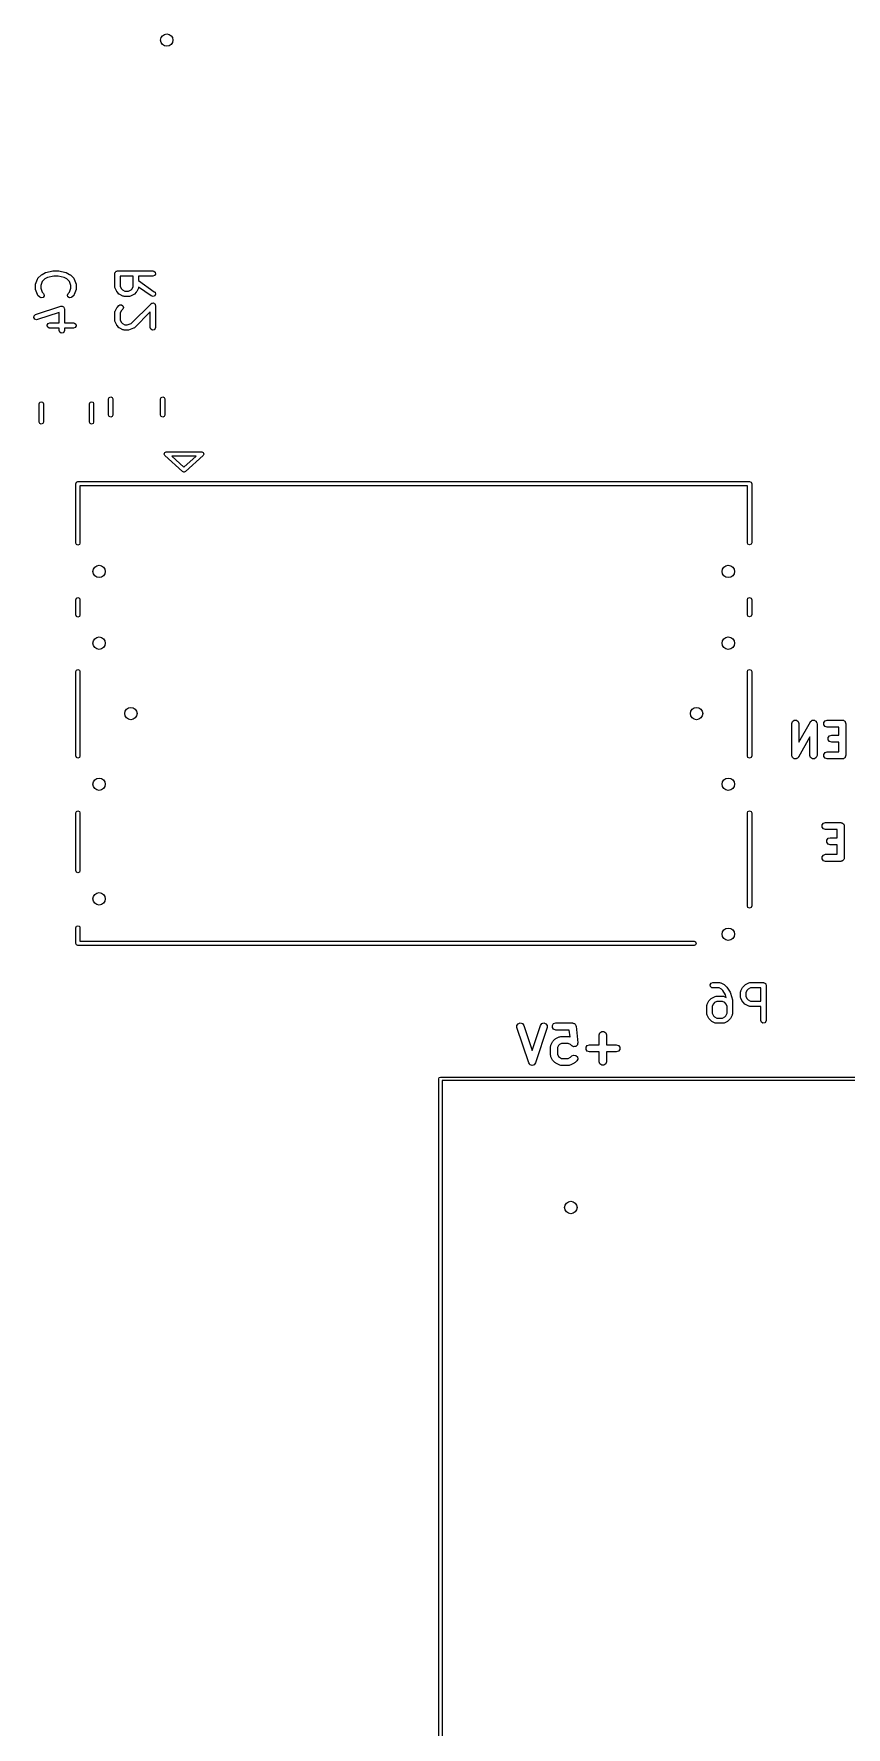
# Model space of a CAD drawing. Extents: x 0.05 to 3.95, y 0.04 to 3.84.
# Drawn here: x 0.052 to 0.957, y 1.921 to 3.807 of the extents above; entities that cross this region are included whole.
import ezdxf

# ---------------------------------------------------------------- set-up
doc = ezdxf.new("R2010")
doc.units = 0
doc.header["$MEASUREMENT"] = 0
doc.layers.add('BLACK', color=7, linetype='CONTINUOUS')

msp = doc.modelspace()

# ---------------------------------------------------------------- linework, layer by layer
at = {"layer": 'BLACK', "linetype": 'CONTINUOUS'}
for p, q in [((0.0538, 3.5271), (0.0539, 3.528)), ((0.0538, 3.5233), (0.0538, 3.5271)), ((0.0539, 3.528), (0.0558, 3.5336)), ((0.0539, 3.528), (0.0539, 3.528)), ((0.0558, 3.5336), (0.0563, 3.5345)), ((0.0563, 3.5345), (0.0564, 3.5346)), ((0.0564, 3.5346), (0.0565, 3.5348)), ((0.0565, 3.5348), (0.0603, 3.5385)), ((0.0612, 3.5311), (0.0597, 3.5266)), ((0.0597, 3.5266), (0.0597, 3.5238)), ((0.0603, 3.5385), (0.061, 3.5391)), ((0.061, 3.5391), (0.0648, 3.541)), ((0.061, 3.5391), (0.061, 3.5391)), ((0.0641, 3.534), (0.0612, 3.5311)), ((0.0671, 3.5355), (0.0641, 3.534)), ((0.0648, 3.541), (0.0653, 3.5411)), ((0.0653, 3.5411), (0.0654, 3.5412)), ((0.0654, 3.5412), (0.0729, 3.5431)), ((0.074, 3.5372), (0.0671, 3.5355)), ((0.0729, 3.5431), (0.0735, 3.5431)), ((0.0735, 3.5431), (0.0736, 3.5432)), ((0.0736, 3.5432), (0.0792, 3.5432)), ((0.0789, 3.5372), (0.074, 3.5372)), ((0.0857, 3.5355), (0.0789, 3.5372)), ((0.0792, 3.5432), (0.0798, 3.5431)), ((0.0798, 3.5431), (0.0799, 3.5431)), ((0.0799, 3.5431), (0.0874, 3.5412)), ((0.0887, 3.534), (0.0857, 3.5355)), ((0.0874, 3.5412), (0.0879, 3.541)), ((0.0879, 3.541), (0.088, 3.541)), ((0.088, 3.541), (0.0918, 3.5391)), ((0.0916, 3.5311), (0.0887, 3.534)), ((0.0931, 3.5266), (0.0916, 3.5311)), ((0.0918, 3.5391), (0.0925, 3.5386)), ((0.0925, 3.5386), (0.0926, 3.5385)), ((0.0926, 3.5385), (0.0963, 3.5348)), ((0.0931, 3.5238), (0.0931, 3.5266)), ((0.0963, 3.5348), (0.0969, 3.5339)), ((0.0969, 3.5339), (0.0969, 3.5338)), ((0.0969, 3.5338), (0.097, 3.5336)), ((0.097, 3.5336), (0.0989, 3.528)), ((0.0989, 3.528), (0.099, 3.5271)), ((0.099, 3.5271), (0.099, 3.5271)), ((0.099, 3.5271), (0.099, 3.5233)), ((0.1421, 3.5399), (0.1422, 3.5403)), ((0.1421, 3.5249), (0.1421, 3.5399)), ((0.1422, 3.5406), (0.1423, 3.5409)), ((0.1422, 3.5404), (0.1422, 3.5406)), ((0.1422, 3.5403), (0.1422, 3.5404)), ((0.1423, 3.5409), (0.1428, 3.5415)), ((0.1428, 3.5415), (0.1432, 3.5422)), ((0.1432, 3.5422), (0.1434, 3.5423)), ((0.1434, 3.5423), (0.1436, 3.5425)), ((0.1436, 3.5425), (0.1444, 3.5426)), ((0.1444, 3.5426), (0.1451, 3.5429)), ((0.1451, 3.5429), (0.1844, 3.5429)), ((0.1627, 3.537), (0.148, 3.537)), ((0.148, 3.537), (0.148, 3.5256)), ((0.1627, 3.5256), (0.1627, 3.537)), ((0.1844, 3.537), (0.1686, 3.537)), ((0.1686, 3.537), (0.1686, 3.5321)), ((0.1686, 3.5321), (0.1861, 3.5198)), ((0.1844, 3.5429), (0.1855, 3.5427)), ((0.1863, 3.5377), (0.1844, 3.537)), ((0.1855, 3.5427), (0.187, 3.5414)), ((0.1873, 3.5394), (0.1863, 3.5377)), ((0.187, 3.5414), (0.1873, 3.5394)), ((0.0539, 3.5224), (0.0538, 3.5233)), ((0.0538, 3.5233), (0.0538, 3.5233)), ((0.0558, 3.5168), (0.0539, 3.5224)), ((0.0559, 3.5166), (0.0558, 3.5168)), ((0.0559, 3.5165), (0.0559, 3.5166)), ((0.0565, 3.5156), (0.0559, 3.5165)), ((0.0584, 3.5137), (0.0565, 3.5156)), ((0.0602, 3.5129), (0.0584, 3.5137)), ((0.0597, 3.5238), (0.0612, 3.5193)), ((0.0622, 3.5134), (0.0602, 3.5129)), ((0.0612, 3.5193), (0.0626, 3.5179)), ((0.0633, 3.5151), (0.0622, 3.5134)), ((0.0626, 3.5179), (0.0632, 3.5171)), ((0.0632, 3.5171), (0.0633, 3.5151)), ((0.0894, 3.5161), (0.0903, 3.5179)), ((0.0899, 3.5141), (0.0894, 3.5161)), ((0.0916, 3.513), (0.0899, 3.5141)), ((0.0903, 3.5179), (0.0916, 3.5193)), ((0.0916, 3.5193), (0.0931, 3.5238)), ((0.0936, 3.5132), (0.0916, 3.513)), ((0.0944, 3.5137), (0.0936, 3.5132)), ((0.0963, 3.5156), (0.0944, 3.5137)), ((0.0964, 3.5158), (0.0963, 3.5156)), ((0.0965, 3.5159), (0.0964, 3.5158)), ((0.097, 3.5168), (0.0965, 3.5159)), ((0.0989, 3.5224), (0.097, 3.5168)), ((0.099, 3.5233), (0.0989, 3.5225)), ((0.0989, 3.5225), (0.0989, 3.5224)), ((0.1422, 3.5248), (0.1421, 3.5249)), ((0.1421, 3.5246), (0.1422, 3.5248)), ((0.1424, 3.5236), (0.1421, 3.5246)), ((0.1443, 3.5199), (0.1424, 3.5236)), ((0.1444, 3.5198), (0.1443, 3.5199)), ((0.1449, 3.5191), (0.1444, 3.5198)), ((0.1467, 3.5172), (0.1449, 3.5191)), ((0.1468, 3.5172), (0.1467, 3.5172)), ((0.1475, 3.5167), (0.1468, 3.5172)), ((0.1512, 3.5148), (0.1475, 3.5167)), ((0.148, 3.5256), (0.1494, 3.5229)), ((0.1494, 3.5229), (0.1506, 3.5217)), ((0.1506, 3.5217), (0.1533, 3.5204)), ((0.1514, 3.5148), (0.1512, 3.5148)), ((0.1516, 3.5147), (0.1514, 3.5148)), ((0.1526, 3.5145), (0.1516, 3.5147)), ((0.1582, 3.5145), (0.1526, 3.5145)), ((0.1533, 3.5204), (0.1575, 3.5204)), ((0.1575, 3.5204), (0.1602, 3.5217)), ((0.1584, 3.5145), (0.1582, 3.5145)), ((0.1585, 3.5145), (0.1584, 3.5145)), ((0.1595, 3.5148), (0.1585, 3.5145)), ((0.1633, 3.5167), (0.1595, 3.5148)), ((0.1602, 3.5217), (0.1614, 3.5229)), ((0.1614, 3.5229), (0.1627, 3.5256)), ((0.164, 3.5172), (0.1633, 3.5167)), ((0.1633, 3.5167), (0.1633, 3.5167)), ((0.1659, 3.5191), (0.164, 3.5172)), ((0.1665, 3.5199), (0.1659, 3.5191)), ((0.1659, 3.5191), (0.1659, 3.5191)), ((0.1683, 3.5236), (0.1665, 3.5199)), ((0.1684, 3.5238), (0.1683, 3.5236)), ((0.1685, 3.5239), (0.1684, 3.5238)), ((0.1686, 3.5249), (0.1685, 3.5239)), ((0.1827, 3.515), (0.1686, 3.5249)), ((0.1847, 3.5145), (0.1827, 3.515)), ((0.1841, 3.5071), (0.185, 3.5072)), ((0.1865, 3.5153), (0.1847, 3.5145)), ((0.185, 3.5072), (0.1851, 3.5071)), ((0.1851, 3.5071), (0.1852, 3.5072)), ((0.1852, 3.5072), (0.1859, 3.5067)), ((0.1861, 3.5198), (0.1869, 3.5191)), ((0.1874, 3.5172), (0.1865, 3.5153)), ((0.1869, 3.5191), (0.1874, 3.5172)), ((0.0519, 3.491), (0.0523, 3.493)), ((0.0529, 3.4893), (0.0519, 3.491)), ((0.0523, 3.493), (0.0539, 3.4943)), ((0.0548, 3.4885), (0.0529, 3.4893)), ((0.0539, 3.4943), (0.082, 3.5036)), ((0.0558, 3.4887), (0.0548, 3.4885)), ((0.08, 3.4967), (0.0558, 3.4887)), ((0.08, 3.485), (0.08, 3.4967)), ((0.082, 3.5036), (0.0831, 3.5038)), ((0.0831, 3.5038), (0.0833, 3.5037)), ((0.0833, 3.5037), (0.0835, 3.5037)), ((0.0835, 3.5037), (0.0842, 3.5033)), ((0.0842, 3.5033), (0.0849, 3.503)), ((0.0849, 3.503), (0.085, 3.5029)), ((0.085, 3.5029), (0.0852, 3.5027)), ((0.0852, 3.5027), (0.0855, 3.502)), ((0.0855, 3.502), (0.0859, 3.5013)), ((0.0859, 3.5013), (0.0858, 3.5011)), ((0.0858, 3.5011), (0.0859, 3.5008)), ((0.0859, 3.5008), (0.0859, 3.485)), ((0.1421, 3.4968), (0.1423, 3.4978)), ((0.1421, 3.4874), (0.1421, 3.4968)), ((0.1423, 3.4978), (0.1424, 3.4979)), ((0.1424, 3.4981), (0.1443, 3.5019)), ((0.1424, 3.4979), (0.1424, 3.4981)), ((0.1443, 3.5019), (0.1448, 3.5026)), ((0.1448, 3.5026), (0.1449, 3.5026)), ((0.1449, 3.5026), (0.1467, 3.5045)), ((0.1467, 3.5045), (0.1476, 3.5051)), ((0.1476, 3.5051), (0.1496, 3.5053)), ((0.1494, 3.4988), (0.148, 3.4961)), ((0.148, 3.4961), (0.148, 3.4881)), ((0.1509, 3.5003), (0.1494, 3.4988)), ((0.1496, 3.5053), (0.1512, 3.5041)), ((0.1518, 3.5022), (0.1509, 3.5003)), ((0.1512, 3.5041), (0.1518, 3.5022)), ((0.1603, 3.4844), (0.1824, 3.5064)), ((0.1815, 3.4972), (0.164, 3.4797)), ((0.1815, 3.4799), (0.1815, 3.4972)), ((0.1824, 3.5064), (0.1829, 3.5068)), ((0.1829, 3.5068), (0.183, 3.5069)), ((0.183, 3.5069), (0.1832, 3.507)), ((0.183, 3.5069), (0.183, 3.5069)), ((0.1832, 3.507), (0.1841, 3.5071)), ((0.1859, 3.5067), (0.1867, 3.5062)), ((0.1867, 3.5062), (0.1867, 3.5061)), ((0.1867, 3.5061), (0.1869, 3.506)), ((0.1869, 3.506), (0.1871, 3.5051)), ((0.1871, 3.5051), (0.1874, 3.5043)), ((0.1874, 3.5043), (0.1874, 3.4799)), ((0.0669, 3.4826), (0.068, 3.4844)), ((0.0673, 3.4806), (0.0669, 3.4826)), ((0.0688, 3.4793), (0.0673, 3.4806)), ((0.068, 3.4844), (0.0698, 3.485)), ((0.0698, 3.4791), (0.0688, 3.4793)), ((0.0698, 3.485), (0.08, 3.485)), ((0.08, 3.4791), (0.0698, 3.4791)), ((0.08, 3.4765), (0.08, 3.4791)), ((0.0807, 3.4746), (0.08, 3.4765)), ((0.0825, 3.4736), (0.0807, 3.4746)), ((0.0844, 3.4739), (0.0825, 3.4736)), ((0.0857, 3.4754), (0.0844, 3.4739)), ((0.0859, 3.4765), (0.0857, 3.4754)), ((0.0859, 3.485), (0.0961, 3.485)), ((0.0961, 3.4791), (0.0859, 3.4791)), ((0.0859, 3.4791), (0.0859, 3.4765)), ((0.0961, 3.485), (0.0971, 3.4849)), ((0.098, 3.4798), (0.0961, 3.4791)), ((0.0971, 3.4849), (0.0987, 3.4836)), ((0.099, 3.4816), (0.098, 3.4798)), ((0.0987, 3.4836), (0.099, 3.4816)), ((0.1422, 3.4873), (0.1421, 3.4874)), ((0.1421, 3.4871), (0.1422, 3.4873)), ((0.1424, 3.4861), (0.1421, 3.4871)), ((0.1443, 3.4824), (0.1424, 3.4861)), ((0.1444, 3.4823), (0.1443, 3.4824)), ((0.1449, 3.4816), (0.1444, 3.4823)), ((0.1467, 3.4797), (0.1449, 3.4816)), ((0.1468, 3.4797), (0.1467, 3.4797)), ((0.1475, 3.4792), (0.1468, 3.4797)), ((0.1512, 3.4773), (0.1475, 3.4792)), ((0.148, 3.4881), (0.1494, 3.4854)), ((0.1494, 3.4854), (0.1506, 3.4842)), ((0.1506, 3.4842), (0.1533, 3.4829)), ((0.1514, 3.4773), (0.1512, 3.4773)), ((0.1516, 3.4772), (0.1514, 3.4773)), ((0.1526, 3.477), (0.1516, 3.4772)), ((0.1563, 3.477), (0.1526, 3.477)), ((0.1533, 3.4829), (0.1558, 3.4829)), ((0.1558, 3.4829), (0.1603, 3.4844)), ((0.1564, 3.477), (0.1563, 3.477)), ((0.1573, 3.4771), (0.1564, 3.477)), ((0.1629, 3.479), (0.1573, 3.4771)), ((0.163, 3.4791), (0.1629, 3.479)), ((0.1632, 3.4791), (0.163, 3.4791)), ((0.164, 3.4797), (0.1632, 3.4791)), ((0.1822, 3.478), (0.1815, 3.4799)), ((0.1839, 3.477), (0.1822, 3.478)), ((0.1859, 3.4774), (0.1839, 3.477)), ((0.1872, 3.4789), (0.1859, 3.4774)), ((0.1874, 3.4799), (0.1872, 3.4789)), ((0.0579, 3.3949), (0.0586, 3.3966)), ((0.0579, 3.3746), (0.0579, 3.3949)), ((0.0586, 3.3966), (0.0602, 3.3973)), ((0.0602, 3.3973), (0.0619, 3.3966)), ((0.0619, 3.3966), (0.0626, 3.3949)), ((0.0626, 3.3949), (0.0626, 3.3746)), ((0.1138, 3.3949), (0.1145, 3.3966)), ((0.1138, 3.3746), (0.1138, 3.3949)), ((0.1145, 3.3966), (0.1161, 3.3973)), ((0.1161, 3.3973), (0.1178, 3.3966)), ((0.1178, 3.3966), (0.1185, 3.3949)), ((0.1185, 3.3949), (0.1185, 3.3746)), ((0.1352, 3.4003), (0.1359, 3.4019)), ((0.1352, 3.3824), (0.1352, 3.4003)), ((0.1359, 3.4019), (0.1376, 3.4026)), ((0.1376, 3.4026), (0.1393, 3.4019)), ((0.1393, 3.4019), (0.14, 3.4003)), ((0.14, 3.4003), (0.14, 3.3824)), ((0.1931, 3.4003), (0.1938, 3.4019)), ((0.1931, 3.3824), (0.1931, 3.4003)), ((0.1938, 3.4019), (0.1955, 3.4026)), ((0.1955, 3.4026), (0.1971, 3.4019)), ((0.1971, 3.4019), (0.1978, 3.4003)), ((0.1978, 3.4003), (0.1978, 3.3824)), ((0.1359, 3.3807), (0.1352, 3.3824)), ((0.1376, 3.38), (0.1359, 3.3807)), ((0.1393, 3.3807), (0.1376, 3.38)), ((0.14, 3.3824), (0.1393, 3.3807)), ((0.1938, 3.3807), (0.1931, 3.3824)), ((0.1955, 3.38), (0.1938, 3.3807)), ((0.1971, 3.3807), (0.1955, 3.38)), ((0.1978, 3.3824), (0.1971, 3.3807)), ((0.0586, 3.3729), (0.0579, 3.3746)), ((0.0602, 3.3722), (0.0586, 3.3729)), ((0.0619, 3.3729), (0.0602, 3.3722)), ((0.0626, 3.3746), (0.0619, 3.3729)), ((0.1145, 3.3729), (0.1138, 3.3746)), ((0.1161, 3.3722), (0.1145, 3.3729)), ((0.1178, 3.3729), (0.1161, 3.3722)), ((0.1185, 3.3746), (0.1178, 3.3729)), ((0.197, 3.339), (0.1974, 3.3398)), ((0.1971, 3.3389), (0.197, 3.339)), ((0.1971, 3.3388), (0.1971, 3.3389)), ((0.1974, 3.3381), (0.1971, 3.3388)), ((0.1974, 3.3398), (0.1977, 3.3406)), ((0.1977, 3.3373), (0.1974, 3.3381)), ((0.1977, 3.3407), (0.1985, 3.341)), ((0.1977, 3.3406), (0.1977, 3.3407)), ((0.1977, 3.3406), (0.1977, 3.3406)), ((0.1985, 3.341), (0.1993, 3.3413)), ((0.1993, 3.3413), (0.1993, 3.3413)), ((0.1993, 3.3413), (0.1994, 3.3413)), ((0.1994, 3.3413), (0.2388, 3.3413)), ((0.2388, 3.3413), (0.2389, 3.3413)), ((0.2388, 3.3413), (0.2388, 3.3413)), ((0.2389, 3.3413), (0.2397, 3.341)), ((0.2397, 3.341), (0.2404, 3.3407)), ((0.2404, 3.3407), (0.2405, 3.3406)), ((0.2408, 3.3381), (0.2404, 3.3373)), ((0.2405, 3.3406), (0.2405, 3.3406)), ((0.2405, 3.3406), (0.2408, 3.3398)), ((0.2408, 3.3398), (0.2411, 3.339)), ((0.2411, 3.3388), (0.2408, 3.3381)), ((0.2411, 3.339), (0.2411, 3.3389)), ((0.2411, 3.3389), (0.2411, 3.3388)), ((0.1978, 3.3373), (0.1977, 3.3373)), ((0.1978, 3.3372), (0.1978, 3.3373)), ((0.2175, 3.3195), (0.1978, 3.3372)), ((0.2056, 3.3366), (0.2191, 3.3244)), ((0.2326, 3.3366), (0.2056, 3.3366)), ((0.2183, 3.3192), (0.2175, 3.3195)), ((0.219, 3.3189), (0.2183, 3.3192)), ((0.2191, 3.3189), (0.219, 3.3189)), ((0.2191, 3.3244), (0.2326, 3.3366)), ((0.2192, 3.3189), (0.2191, 3.3189)), ((0.2199, 3.3192), (0.2192, 3.3189)), ((0.2207, 3.3195), (0.2199, 3.3192)), ((0.2404, 3.3372), (0.2207, 3.3195)), ((0.2404, 3.3373), (0.2404, 3.3373)), ((0.2404, 3.3373), (0.2404, 3.3372)), ((0.0986, 3.3059), (0.0993, 3.3076)), ((0.0986, 3.2398), (0.0986, 3.3059)), ((0.0993, 3.3076), (0.101, 3.3083)), ((0.101, 3.3083), (0.849, 3.3083)), ((0.8467, 3.3035), (0.1033, 3.3035)), ((0.1033, 3.3035), (0.1033, 3.2398)), ((0.8467, 3.2402), (0.8467, 3.3035)), ((0.849, 3.3083), (0.8507, 3.3076)), ((0.8507, 3.3076), (0.8514, 3.3059)), ((0.8514, 3.3059), (0.8514, 3.2402)), ((0.0993, 3.2381), (0.0986, 3.2398)), ((0.101, 3.2374), (0.0993, 3.2381)), ((0.1027, 3.2381), (0.101, 3.2374)), ((0.1033, 3.2398), (0.1027, 3.2381)), ((0.8473, 3.2385), (0.8467, 3.2402)), ((0.849, 3.2378), (0.8473, 3.2385)), ((0.8507, 3.2385), (0.849, 3.2378)), ((0.8514, 3.2402), (0.8507, 3.2385)), ((0.0986, 3.1767), (0.0993, 3.1784)), ((0.0986, 3.1599), (0.0986, 3.1767)), ((0.0993, 3.1784), (0.101, 3.1791)), ((0.101, 3.1791), (0.1027, 3.1784)), ((0.1027, 3.1784), (0.1033, 3.1767)), ((0.1033, 3.1767), (0.1033, 3.1599)), ((0.8467, 3.1768), (0.8473, 3.1784)), ((0.8467, 3.1602), (0.8467, 3.1768)), ((0.8473, 3.1784), (0.849, 3.1791)), ((0.849, 3.1791), (0.8507, 3.1784)), ((0.8507, 3.1784), (0.8514, 3.1768)), ((0.8514, 3.1768), (0.8514, 3.1602)), ((0.0993, 3.1582), (0.0986, 3.1599)), ((0.101, 3.1575), (0.0993, 3.1582)), ((0.1027, 3.1582), (0.101, 3.1575)), ((0.1033, 3.1599), (0.1027, 3.1582)), ((0.8473, 3.1586), (0.8467, 3.1602)), ((0.849, 3.1579), (0.8473, 3.1586)), ((0.8507, 3.1586), (0.849, 3.1579)), ((0.8514, 3.1602), (0.8507, 3.1586)), ((0.0986, 3.0968), (0.0993, 3.0985)), ((0.0986, 3.0028), (0.0986, 3.0968)), ((0.0993, 3.0985), (0.101, 3.0992)), ((0.101, 3.0992), (0.1027, 3.0985)), ((0.1027, 3.0985), (0.1033, 3.0968)), ((0.1033, 3.0968), (0.1033, 3.0028)), ((0.8467, 3.0968), (0.8473, 3.0985)), ((0.8467, 3.0028), (0.8467, 3.0968)), ((0.8473, 3.0985), (0.849, 3.0992)), ((0.849, 3.0992), (0.8507, 3.0985)), ((0.8507, 3.0985), (0.8514, 3.0968)), ((0.8514, 3.0968), (0.8514, 3.0028)), ((0.8961, 3.0389), (0.8968, 3.0412)), ((0.8961, 3.0034), (0.8961, 3.0389)), ((0.8968, 3.0412), (0.8988, 3.0426)), ((0.8988, 3.0426), (0.9012, 3.0426)), ((0.9012, 3.0426), (0.9032, 3.0412)), ((0.9032, 3.0412), (0.9039, 3.0389)), ((0.9039, 3.0183), (0.9168, 3.0408)), ((0.9039, 3.0389), (0.9039, 3.0183)), ((0.9168, 3.0408), (0.917, 3.041)), ((0.917, 3.041), (0.9171, 3.0412)), ((0.9171, 3.0412), (0.9179, 3.0418)), ((0.9179, 3.0418), (0.9186, 3.0425)), ((0.9186, 3.0425), (0.9188, 3.0425)), ((0.9188, 3.0425), (0.919, 3.0426)), ((0.919, 3.0426), (0.92, 3.0426)), ((0.92, 3.0426), (0.921, 3.0427)), ((0.921, 3.0427), (0.9212, 3.0426)), ((0.9212, 3.0426), (0.9215, 3.0426)), ((0.9215, 3.0426), (0.9223, 3.042)), ((0.9223, 3.042), (0.9232, 3.0415)), ((0.9232, 3.0415), (0.9232, 3.0413)), ((0.9232, 3.0413), (0.9234, 3.0412)), ((0.9234, 3.0412), (0.9237, 3.0402)), ((0.9237, 3.0402), (0.9242, 3.0393)), ((0.9242, 3.0393), (0.9241, 3.0391)), ((0.9241, 3.0391), (0.9242, 3.0389)), ((0.9242, 3.0389), (0.9242, 3.0034)), ((0.9317, 3.0401), (0.9331, 3.0421)), ((0.9317, 3.0376), (0.9317, 3.0401)), ((0.9331, 3.0357), (0.9317, 3.0376)), ((0.9331, 3.0421), (0.9354, 3.0428)), ((0.9354, 3.0428), (0.9523, 3.0428)), ((0.9523, 3.0428), (0.9529, 3.0426)), ((0.9529, 3.0426), (0.9535, 3.0426)), ((0.9535, 3.0426), (0.954, 3.0422)), ((0.954, 3.0422), (0.9546, 3.0421)), ((0.9546, 3.0421), (0.955, 3.0415)), ((0.955, 3.0415), (0.9555, 3.0412)), ((0.9555, 3.0412), (0.9557, 3.0406)), ((0.9557, 3.0406), (0.956, 3.0401)), ((0.956, 3.0401), (0.956, 3.0394)), ((0.956, 3.0394), (0.9562, 3.0389)), ((0.9562, 3.0389), (0.9562, 3.0034)), ((0.9163, 3.024), (0.9034, 3.0015)), ((0.9163, 3.0034), (0.9163, 3.024)), ((0.9354, 3.0349), (0.9331, 3.0357)), ((0.9484, 3.0349), (0.9354, 3.0349)), ((0.9367, 3.0232), (0.9382, 3.0252)), ((0.9367, 3.0208), (0.9367, 3.0232)), ((0.9382, 3.0188), (0.9367, 3.0208)), ((0.9382, 3.0252), (0.9405, 3.0259)), ((0.9405, 3.0181), (0.9382, 3.0188)), ((0.9405, 3.0259), (0.9484, 3.0259)), ((0.9484, 3.0181), (0.9405, 3.0181)), ((0.9484, 3.0259), (0.9484, 3.0349)), ((0.9484, 3.0074), (0.9484, 3.0181)), ((0.0993, 3.0011), (0.0986, 3.0028)), ((0.101, 3.0004), (0.0993, 3.0011)), ((0.1027, 3.0011), (0.101, 3.0004)), ((0.1033, 3.0028), (0.1027, 3.0011)), ((0.8473, 3.0011), (0.8467, 3.0028)), ((0.849, 3.0004), (0.8473, 3.0011)), ((0.8507, 3.0011), (0.849, 3.0004)), ((0.8514, 3.0028), (0.8507, 3.0011)), ((0.8961, 3.0032), (0.8961, 3.0034)), ((0.8961, 3.003), (0.8961, 3.0032)), ((0.8965, 3.0021), (0.8961, 3.003)), ((0.8968, 3.0011), (0.8965, 3.0021)), ((0.897, 3.001), (0.8968, 3.0011)), ((0.8971, 3.0008), (0.897, 3.001)), ((0.898, 3.0003), (0.8971, 3.0008)), ((0.8988, 2.9997), (0.898, 3.0003)), ((0.899, 2.9997), (0.8988, 2.9997)), ((0.8992, 2.9996), (0.899, 2.9997)), ((0.9002, 2.9997), (0.8992, 2.9996)), ((0.9012, 2.9997), (0.9002, 2.9997)), ((0.9014, 2.9998), (0.9012, 2.9997)), ((0.9016, 2.9998), (0.9014, 2.9998)), ((0.9024, 3.0005), (0.9016, 2.9998)), ((0.9032, 3.0011), (0.9024, 3.0005)), ((0.9034, 3.0015), (0.9032, 3.0013)), ((0.9032, 3.0013), (0.9032, 3.0011)), ((0.9171, 3.0011), (0.9163, 3.0034)), ((0.919, 2.9997), (0.9171, 3.0011)), ((0.9215, 2.9997), (0.919, 2.9997)), ((0.9234, 3.0011), (0.9215, 2.9997)), ((0.9242, 3.0034), (0.9234, 3.0011)), ((0.9317, 3.0046), (0.9331, 3.0066)), ((0.9317, 3.0022), (0.9317, 3.0046)), ((0.9331, 3.0002), (0.9317, 3.0022)), ((0.9331, 3.0066), (0.9354, 3.0074)), ((0.9354, 2.9995), (0.9331, 3.0002)), ((0.9354, 3.0074), (0.9484, 3.0074)), ((0.9523, 2.9995), (0.9354, 2.9995)), ((0.9529, 2.9997), (0.9523, 2.9995)), ((0.9535, 2.9997), (0.9529, 2.9997)), ((0.954, 3), (0.9535, 2.9997)), ((0.9546, 3.0002), (0.954, 3)), ((0.955, 3.0008), (0.9546, 3.0002)), ((0.9555, 3.0011), (0.955, 3.0008)), ((0.9557, 3.0017), (0.9555, 3.0011)), ((0.956, 3.0022), (0.9557, 3.0017)), ((0.9562, 3.0034), (0.956, 3.0028)), ((0.956, 3.0028), (0.956, 3.0022)), ((0.0993, 2.941), (0.101, 2.9417)), ((0.101, 2.9417), (0.1027, 2.941)), ((0.8473, 2.941), (0.849, 2.9417)), ((0.849, 2.9417), (0.8507, 2.941)), ((0.0986, 2.9394), (0.0993, 2.941)), ((0.0986, 2.8752), (0.0986, 2.9394)), ((0.1027, 2.941), (0.1033, 2.9394)), ((0.1033, 2.9394), (0.1033, 2.8752)), ((0.8467, 2.9394), (0.8473, 2.941)), ((0.8467, 2.8358), (0.8467, 2.9394)), ((0.8507, 2.941), (0.8514, 2.9394)), ((0.8514, 2.9394), (0.8514, 2.8358)), ((0.93, 2.926), (0.9314, 2.928)), ((0.93, 2.9236), (0.93, 2.926)), ((0.9314, 2.9216), (0.93, 2.9236)), ((0.9314, 2.928), (0.9337, 2.9287)), ((0.9337, 2.9287), (0.9506, 2.9287)), ((0.9506, 2.9287), (0.9512, 2.9285)), ((0.9512, 2.9285), (0.9518, 2.9285)), ((0.9518, 2.9285), (0.9523, 2.9281)), ((0.9523, 2.9281), (0.9529, 2.928)), ((0.9529, 2.928), (0.9533, 2.9274)), ((0.9533, 2.9274), (0.9538, 2.9271)), ((0.9538, 2.9271), (0.954, 2.9265)), ((0.954, 2.9265), (0.9544, 2.926)), ((0.9544, 2.926), (0.9544, 2.9254)), ((0.9544, 2.9254), (0.9546, 2.9248)), ((0.9546, 2.9248), (0.9546, 2.8893)), ((0.9337, 2.9208), (0.9314, 2.9216)), ((0.9467, 2.9208), (0.9337, 2.9208)), ((0.9351, 2.9091), (0.9365, 2.9111)), ((0.9351, 2.9067), (0.9351, 2.9091)), ((0.9365, 2.9047), (0.9351, 2.9067)), ((0.9365, 2.9111), (0.9388, 2.9118)), ((0.9388, 2.904), (0.9365, 2.9047)), ((0.9388, 2.9118), (0.9467, 2.9118)), ((0.9467, 2.904), (0.9388, 2.904)), ((0.9467, 2.9118), (0.9467, 2.9208)), ((0.9467, 2.8933), (0.9467, 2.904)), ((0.93, 2.8906), (0.9314, 2.8925)), ((0.93, 2.8881), (0.93, 2.8906)), ((0.9314, 2.8862), (0.93, 2.8881)), ((0.9314, 2.8925), (0.9337, 2.8933)), ((0.9337, 2.8854), (0.9314, 2.8862)), ((0.9337, 2.8933), (0.9467, 2.8933)), ((0.9506, 2.8854), (0.9337, 2.8854)), ((0.9512, 2.8856), (0.9506, 2.8854)), ((0.9518, 2.8856), (0.9512, 2.8856)), ((0.9523, 2.8859), (0.9518, 2.8856)), ((0.9529, 2.8862), (0.9523, 2.8859)), ((0.9533, 2.8866), (0.9529, 2.8862)), ((0.9538, 2.887), (0.9533, 2.8866)), ((0.954, 2.8876), (0.9538, 2.887)), ((0.9544, 2.8881), (0.954, 2.8876)), ((0.9546, 2.8893), (0.9544, 2.8887)), ((0.9544, 2.8887), (0.9544, 2.8881)), ((0.0993, 2.8735), (0.0986, 2.8752)), ((0.101, 2.8728), (0.0993, 2.8735)), ((0.1027, 2.8735), (0.101, 2.8728)), ((0.1033, 2.8752), (0.1027, 2.8735)), ((0.8473, 2.8342), (0.8467, 2.8358)), ((0.849, 2.8335), (0.8473, 2.8342)), ((0.8507, 2.8342), (0.849, 2.8335)), ((0.8514, 2.8358), (0.8507, 2.8342)), ((0.0986, 2.8114), (0.0993, 2.8131)), ((0.0986, 2.7941), (0.0986, 2.8114)), ((0.0993, 2.8131), (0.101, 2.8138)), ((0.101, 2.8138), (0.1027, 2.8131)), ((0.1027, 2.8131), (0.1033, 2.8114)), ((0.1033, 2.8114), (0.1033, 2.7965)), ((0.0993, 2.7924), (0.0986, 2.7941)), ((0.0986, 2.7941), (0.0986, 2.7941)), ((0.101, 2.7917), (0.0993, 2.7924)), ((0.7872, 2.7917), (0.101, 2.7917)), ((0.1033, 2.7965), (0.7872, 2.7965)), ((0.7872, 2.7965), (0.7889, 2.7958)), ((0.7889, 2.7924), (0.7872, 2.7917)), ((0.7889, 2.7958), (0.7896, 2.7941)), ((0.7896, 2.7941), (0.7889, 2.7924)), ((0.8053, 2.748), (0.8064, 2.7497)), ((0.8057, 2.746), (0.8053, 2.748)), ((0.8072, 2.7447), (0.8057, 2.746)), ((0.8064, 2.7497), (0.8082, 2.7504)), ((0.8069, 2.7332), (0.8107, 2.7351)), ((0.8082, 2.7445), (0.8072, 2.7447)), ((0.8082, 2.7504), (0.8157, 2.7504)), ((0.8151, 2.7445), (0.8082, 2.7445)), ((0.8107, 2.7351), (0.8117, 2.7354)), ((0.8117, 2.7354), (0.8118, 2.7353)), ((0.8118, 2.7353), (0.812, 2.7354)), ((0.812, 2.7354), (0.8195, 2.7354)), ((0.8177, 2.7431), (0.8151, 2.7445)), ((0.8157, 2.7504), (0.8168, 2.7502)), ((0.8168, 2.7502), (0.8169, 2.7501)), ((0.8169, 2.7501), (0.8171, 2.7501)), ((0.8171, 2.7501), (0.8208, 2.7482)), ((0.8191, 2.7418), (0.8177, 2.7431)), ((0.8224, 2.7369), (0.8191, 2.7418)), ((0.8195, 2.7354), (0.8205, 2.7352)), ((0.8205, 2.7352), (0.8206, 2.7351)), ((0.8206, 2.7351), (0.8208, 2.7351)), ((0.8208, 2.7482), (0.8215, 2.7477)), ((0.8208, 2.7351), (0.8231, 2.7339)), ((0.8215, 2.7477), (0.8216, 2.7477)), ((0.8216, 2.7477), (0.8235, 2.7458)), ((0.8231, 2.7339), (0.8224, 2.7369)), ((0.8235, 2.7458), (0.8237, 2.7454)), ((0.8237, 2.7454), (0.8238, 2.7453)), ((0.8238, 2.7453), (0.8276, 2.7397)), ((0.8276, 2.7397), (0.828, 2.7388)), ((0.828, 2.7388), (0.828, 2.7388)), ((0.828, 2.7388), (0.8299, 2.7313)), ((0.839, 2.7399), (0.8392, 2.741)), ((0.839, 2.7343), (0.839, 2.7399)), ((0.8391, 2.7342), (0.839, 2.7343)), ((0.8391, 2.734), (0.8391, 2.7342)), ((0.8392, 2.741), (0.8393, 2.7411)), ((0.8393, 2.7411), (0.8394, 2.7413)), ((0.8394, 2.7413), (0.8412, 2.745)), ((0.8412, 2.745), (0.8418, 2.7457)), ((0.8418, 2.7458), (0.8437, 2.7477)), ((0.8418, 2.7457), (0.8418, 2.7458)), ((0.8437, 2.7477), (0.8444, 2.7482)), ((0.8444, 2.7482), (0.8482, 2.7501)), ((0.8444, 2.7482), (0.8444, 2.7482)), ((0.8463, 2.742), (0.8449, 2.7393)), ((0.8449, 2.7393), (0.8449, 2.735)), ((0.8449, 2.735), (0.8463, 2.7323)), ((0.8475, 2.7431), (0.8463, 2.742)), ((0.8502, 2.7445), (0.8475, 2.7431)), ((0.8482, 2.7501), (0.8492, 2.7504)), ((0.8492, 2.7504), (0.8493, 2.7503)), ((0.8493, 2.7503), (0.8495, 2.7504)), ((0.8495, 2.7504), (0.8645, 2.7504)), ((0.8615, 2.7445), (0.8502, 2.7445)), ((0.8615, 2.7298), (0.8615, 2.7445)), ((0.8645, 2.7504), (0.8649, 2.7503)), ((0.8649, 2.7503), (0.865, 2.7504)), ((0.865, 2.7504), (0.8651, 2.7503)), ((0.8651, 2.7503), (0.8655, 2.7502)), ((0.8655, 2.7502), (0.8661, 2.7497)), ((0.8661, 2.7497), (0.8668, 2.7494)), ((0.8668, 2.7494), (0.8668, 2.7491)), ((0.8668, 2.7491), (0.867, 2.7489)), ((0.867, 2.7489), (0.8672, 2.7482)), ((0.8672, 2.7482), (0.8674, 2.7475)), ((0.8674, 2.7475), (0.8674, 2.7081)), ((0.8015, 2.725), (0.8017, 2.726)), ((0.8015, 2.7156), (0.8015, 2.725)), ((0.8016, 2.7154), (0.8015, 2.7156)), ((0.8016, 2.7152), (0.8016, 2.7154)), ((0.8019, 2.7143), (0.8016, 2.7152)), ((0.8017, 2.726), (0.8018, 2.7261)), ((0.8018, 2.7261), (0.8019, 2.7263)), ((0.8019, 2.7263), (0.8037, 2.73)), ((0.8037, 2.73), (0.8043, 2.7307)), ((0.8043, 2.7308), (0.8062, 2.7327)), ((0.8043, 2.7307), (0.8043, 2.7308)), ((0.8062, 2.7327), (0.8069, 2.7332)), ((0.8069, 2.7332), (0.8069, 2.7332)), ((0.8088, 2.7269), (0.8075, 2.7243)), ((0.8075, 2.7243), (0.8075, 2.7163)), ((0.8075, 2.7163), (0.8088, 2.7136)), ((0.81, 2.7281), (0.8088, 2.7269)), ((0.8127, 2.7295), (0.81, 2.7281)), ((0.8188, 2.7295), (0.8127, 2.7295)), ((0.8215, 2.7281), (0.8188, 2.7295)), ((0.8227, 2.7269), (0.8215, 2.7281)), ((0.824, 2.7243), (0.8227, 2.7269)), ((0.8227, 2.7136), (0.824, 2.7163)), ((0.824, 2.7163), (0.824, 2.7243)), ((0.8299, 2.7156), (0.8298, 2.7146)), ((0.8299, 2.7313), (0.8299, 2.7307)), ((0.8299, 2.7307), (0.8299, 2.7306)), ((0.8299, 2.7306), (0.8299, 2.7156)), ((0.8394, 2.733), (0.8391, 2.734)), ((0.8412, 2.7292), (0.8394, 2.733)), ((0.8413, 2.7292), (0.8412, 2.7292)), ((0.8418, 2.7285), (0.8413, 2.7292)), ((0.8437, 2.7266), (0.8418, 2.7285)), ((0.8444, 2.7261), (0.8437, 2.7266)), ((0.8437, 2.7266), (0.8437, 2.7266)), ((0.8482, 2.7242), (0.8444, 2.7261)), ((0.8463, 2.7323), (0.8475, 2.7311)), ((0.8475, 2.7311), (0.8502, 2.7298)), ((0.8483, 2.7242), (0.8482, 2.7242)), ((0.8485, 2.7241), (0.8483, 2.7242)), ((0.8495, 2.7239), (0.8485, 2.7241)), ((0.8615, 2.7239), (0.8495, 2.7239)), ((0.8502, 2.7298), (0.8615, 2.7298)), ((0.8615, 2.7081), (0.8615, 2.7239)), ((0.59, 2.7027), (0.5914, 2.7047)), ((0.59, 2.7003), (0.59, 2.7027)), ((0.6031, 2.661), (0.59, 2.7003)), ((0.5914, 2.7047), (0.5937, 2.7055)), ((0.5937, 2.7055), (0.596, 2.7048)), ((0.596, 2.7048), (0.5975, 2.7028)), ((0.5975, 2.7028), (0.6069, 2.6747)), ((0.6069, 2.6747), (0.6163, 2.7028)), ((0.6237, 2.7003), (0.6106, 2.661)), ((0.6163, 2.7028), (0.6177, 2.7048)), ((0.6177, 2.7048), (0.62, 2.7055)), ((0.62, 2.7055), (0.6223, 2.7047)), ((0.6223, 2.7047), (0.6238, 2.7027)), ((0.6238, 2.7027), (0.6237, 2.7003)), ((0.6294, 2.7028), (0.6308, 2.7048)), ((0.6294, 2.7003), (0.6294, 2.7028)), ((0.6308, 2.6984), (0.6294, 2.7003)), ((0.6308, 2.7048), (0.6331, 2.7055)), ((0.6331, 2.6976), (0.6308, 2.6984)), ((0.6331, 2.7055), (0.6519, 2.7055)), ((0.6483, 2.6976), (0.6331, 2.6976)), ((0.6491, 2.6902), (0.6483, 2.6976)), ((0.6519, 2.7055), (0.6523, 2.7054)), ((0.6523, 2.7054), (0.6527, 2.7054)), ((0.6527, 2.7054), (0.6534, 2.705)), ((0.6534, 2.705), (0.6542, 2.7048)), ((0.6542, 2.7048), (0.6544, 2.7044)), ((0.6544, 2.7044), (0.6548, 2.7042)), ((0.6548, 2.7042), (0.6551, 2.7034)), ((0.6551, 2.7034), (0.6556, 2.7028)), ((0.6556, 2.7028), (0.6556, 2.7024)), ((0.6556, 2.7024), (0.6558, 2.702)), ((0.6558, 2.702), (0.6577, 2.6832)), ((0.8037, 2.7105), (0.8019, 2.7143)), ((0.8038, 2.7105), (0.8037, 2.7105)), ((0.8043, 2.7097), (0.8038, 2.7105)), ((0.8062, 2.7079), (0.8043, 2.7097)), ((0.8062, 2.7078), (0.8062, 2.7079)), ((0.8069, 2.7073), (0.8062, 2.7078)), ((0.8107, 2.7054), (0.8069, 2.7073)), ((0.8088, 2.7136), (0.81, 2.7124)), ((0.81, 2.7124), (0.8127, 2.711)), ((0.8109, 2.7054), (0.8107, 2.7054)), ((0.811, 2.7053), (0.8109, 2.7054)), ((0.812, 2.7051), (0.811, 2.7053)), ((0.8195, 2.7051), (0.812, 2.7051)), ((0.8127, 2.711), (0.8188, 2.711)), ((0.8188, 2.711), (0.8215, 2.7124)), ((0.8197, 2.7052), (0.8195, 2.7051)), ((0.8198, 2.7051), (0.8197, 2.7052)), ((0.8208, 2.7054), (0.8198, 2.7051)), ((0.8246, 2.7073), (0.8208, 2.7054)), ((0.8215, 2.7124), (0.8227, 2.7136)), ((0.8253, 2.7079), (0.8246, 2.7074)), ((0.8246, 2.7074), (0.8246, 2.7073)), ((0.8272, 2.7097), (0.8253, 2.7079)), ((0.8278, 2.7105), (0.8272, 2.7098)), ((0.8272, 2.7098), (0.8272, 2.7097)), ((0.8296, 2.7143), (0.8278, 2.7105)), ((0.8297, 2.7144), (0.8296, 2.7143)), ((0.8298, 2.7146), (0.8297, 2.7144)), ((0.8622, 2.7062), (0.8615, 2.7081)), ((0.864, 2.7052), (0.8622, 2.7062)), ((0.866, 2.7055), (0.864, 2.7052)), ((0.8673, 2.7071), (0.866, 2.7055)), ((0.8674, 2.7081), (0.8673, 2.7071)), ((0.6273, 2.6791), (0.6276, 2.6799)), ((0.6273, 2.6697), (0.6273, 2.6791)), ((0.6276, 2.6799), (0.6277, 2.6808)), ((0.6277, 2.6808), (0.6296, 2.6846)), ((0.6296, 2.6846), (0.6301, 2.685)), ((0.6301, 2.685), (0.6303, 2.6856)), ((0.6303, 2.6856), (0.6322, 2.6875)), ((0.6322, 2.6875), (0.6328, 2.6878)), ((0.6328, 2.6878), (0.6332, 2.6882)), ((0.6332, 2.6882), (0.637, 2.6901)), ((0.6364, 2.6805), (0.6352, 2.6781)), ((0.6352, 2.6781), (0.6352, 2.6706)), ((0.6373, 2.6815), (0.6364, 2.6805)), ((0.637, 2.6901), (0.6379, 2.6902)), ((0.6397, 2.6826), (0.6373, 2.6815)), ((0.6379, 2.6902), (0.6388, 2.6905)), ((0.6388, 2.6905), (0.6481, 2.6905)), ((0.6472, 2.6826), (0.6397, 2.6826)), ((0.6495, 2.6815), (0.6472, 2.6826)), ((0.6481, 2.6905), (0.649, 2.6902)), ((0.649, 2.6902), (0.6491, 2.6902)), ((0.651, 2.68), (0.6495, 2.6815)), ((0.652, 2.6795), (0.651, 2.68)), ((0.6529, 2.679), (0.652, 2.6795)), ((0.653, 2.679), (0.6529, 2.679)), ((0.6531, 2.6789), (0.653, 2.679)), ((0.6542, 2.6791), (0.6531, 2.6789)), ((0.6553, 2.6792), (0.6542, 2.6791)), ((0.6554, 2.6793), (0.6553, 2.6792)), ((0.6555, 2.6793), (0.6554, 2.6793)), ((0.6563, 2.6801), (0.6555, 2.6793)), ((0.6571, 2.6808), (0.6563, 2.6801)), ((0.6572, 2.681), (0.6571, 2.6808)), ((0.6573, 2.681), (0.6572, 2.681)), ((0.6574, 2.6821), (0.6573, 2.681)), ((0.6577, 2.6832), (0.6574, 2.6821)), ((0.6669, 2.6784), (0.6683, 2.6804)), ((0.6669, 2.676), (0.6669, 2.6784)), ((0.6683, 2.6804), (0.6706, 2.6811)), ((0.6706, 2.6811), (0.6817, 2.6811)), ((0.6817, 2.6922), (0.6824, 2.6945)), ((0.6817, 2.6811), (0.6817, 2.6922)), ((0.6824, 2.6945), (0.6844, 2.6959)), ((0.6844, 2.6959), (0.6868, 2.6959)), ((0.6868, 2.6959), (0.6888, 2.6945)), ((0.6888, 2.6945), (0.6896, 2.6922)), ((0.6896, 2.6922), (0.6896, 2.6811)), ((0.6896, 2.6811), (0.7006, 2.6811)), ((0.7006, 2.6811), (0.7029, 2.6804)), ((0.7029, 2.6804), (0.7044, 2.6784)), ((0.7044, 2.6784), (0.7044, 2.676)), ((0.6039, 2.66), (0.6031, 2.661)), ((0.6045, 2.659), (0.6039, 2.66)), ((0.6046, 2.659), (0.6045, 2.659)), ((0.6057, 2.6586), (0.6046, 2.659)), ((0.6046, 2.659), (0.6046, 2.659)), ((0.6069, 2.6583), (0.6057, 2.6586)), ((0.608, 2.6586), (0.6069, 2.6583)), ((0.6092, 2.659), (0.608, 2.6586)), ((0.6099, 2.66), (0.6092, 2.659)), ((0.6092, 2.659), (0.6092, 2.659)), ((0.6092, 2.659), (0.6092, 2.659)), ((0.6106, 2.661), (0.6099, 2.66)), ((0.6276, 2.6688), (0.6273, 2.6697)), ((0.6277, 2.6679), (0.6276, 2.6688)), ((0.6296, 2.6642), (0.6277, 2.6679)), ((0.6301, 2.6637), (0.6296, 2.6642)), ((0.6303, 2.6632), (0.6301, 2.6637)), ((0.6322, 2.6613), (0.6303, 2.6632)), ((0.6328, 2.661), (0.6322, 2.6613)), ((0.6332, 2.6606), (0.6328, 2.661)), ((0.637, 2.6587), (0.6332, 2.6606)), ((0.6352, 2.6706), (0.6364, 2.6683)), ((0.6364, 2.6683), (0.6373, 2.6673)), ((0.6379, 2.6585), (0.637, 2.6587)), ((0.6373, 2.6673), (0.6397, 2.6661)), ((0.6397, 2.6661), (0.6472, 2.6661)), ((0.6472, 2.6661), (0.6495, 2.6673)), ((0.6499, 2.6587), (0.649, 2.6585)), ((0.6495, 2.6673), (0.651, 2.6687)), ((0.6536, 2.6606), (0.6499, 2.6587)), ((0.651, 2.6687), (0.6531, 2.6698)), ((0.6531, 2.6698), (0.6555, 2.6694)), ((0.6541, 2.661), (0.6536, 2.6606)), ((0.6547, 2.6613), (0.6541, 2.661)), ((0.6565, 2.6632), (0.6547, 2.6613)), ((0.6555, 2.6694), (0.6573, 2.6677)), ((0.6576, 2.6653), (0.6565, 2.6632)), ((0.6573, 2.6677), (0.6576, 2.6653)), ((0.6683, 2.674), (0.6669, 2.676)), ((0.6706, 2.6733), (0.6683, 2.674)), ((0.6817, 2.6733), (0.6706, 2.6733)), ((0.6817, 2.6622), (0.6817, 2.6733)), ((0.6824, 2.6599), (0.6817, 2.6622)), ((0.6844, 2.6585), (0.6824, 2.6599)), ((0.6888, 2.6599), (0.6868, 2.6585)), ((0.6896, 2.6622), (0.6888, 2.6599)), ((0.7006, 2.6733), (0.6896, 2.6733)), ((0.6896, 2.6733), (0.6896, 2.6622)), ((0.7029, 2.674), (0.7006, 2.6733)), ((0.7044, 2.676), (0.7029, 2.674)), ((0.5028, 2.6433), (0.5033, 2.6447)), ((0.5028, 0.4543), (0.5028, 2.6433)), ((0.5033, 2.6447), (0.5047, 2.6453)), ((0.5047, 2.6453), (3.9457, 2.6453)), ((0.5067, 2.6413), (0.5067, 0.4563)), ((3.9437, 2.6413), (0.5067, 2.6413)), ((0.6069, 2.6583), (0.6069, 2.6583)), ((0.6069, 2.6583), (0.6069, 2.6583)), ((0.6388, 2.6583), (0.6379, 2.6585)), ((0.6481, 2.6583), (0.6388, 2.6583)), ((0.649, 2.6585), (0.6481, 2.6583)), ((0.6868, 2.6585), (0.6844, 2.6585))]:
    msp.add_line(p, q, dxfattribs=at)
at = {"layer": 'BLACK'}
for centre in [(0.2, 3.8), (0.1246, 3.2083), (0.8254, 3.2083), (0.1246, 3.1284), (0.8254, 3.1284), (0.16, 3.05), (0.79, 3.05), (0.1246, 2.9713), (0.8254, 2.9713), (0.1246, 2.8437), (0.8254, 2.8043), (0.65, 2.5)]:
    msp.add_circle(centre, 0.00689, dxfattribs=at)

doc.saveas('drawing.dxf')
